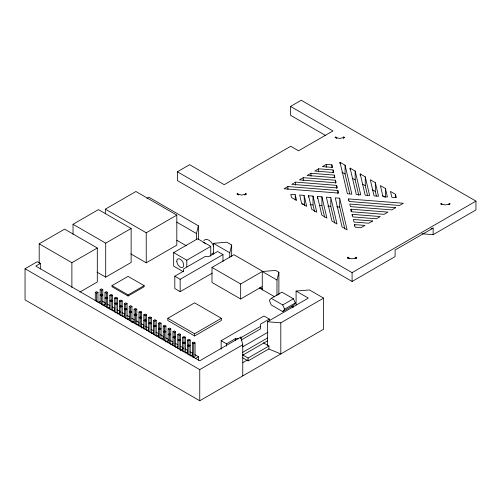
<?xml version="1.0" encoding="UTF-8"?>
<svg xmlns="http://www.w3.org/2000/svg" width="501" height="501" viewBox="0 0 501 501"><rect width="100%" height="100%" fill="white"/><g stroke="black" fill="none" stroke-linecap="round" stroke-linejoin="round"><path stroke-width="0.75" d="M449.441 203.256L448.896 204.421M196.467 239.747L196.467 233.529L198.377 225.807L148.91 197.244L146.906 198.402M229.765 257.414L229.765 252.755L231.675 245.033L226.803 242.215L213.42 243.317L213.42 254.195M276.978 295.552L276.978 280.015L278.888 272.287L275.638 270.408L262.261 271.517L262.261 290.16M343.273 137.925L343.818 136.754L343.818 138.226M282.708 311.572L284.624 309.148L295.327 302.967L293.417 298.771L281.944 292.152L271.241 298.333L269.331 300.318L271.241 304.952L282.708 311.572L293.417 305.397L295.327 302.967M39.197 263.125L39.197 243.818L64.616 229.139L97.3 248.008L97.3 282L79.909 292.039M73.027 234.324L73.027 224.285L98.446 209.606L131.137 228.475L131.137 262.468L105.711 277.141L97.044 272.137M105.329 213.783L105.329 209.161L135.915 191.507L176.815 215.123L176.815 245.139L146.236 262.8L130.811 253.894M421.986 233.754L433.133 234.668L433.133 228.049L395.095 250.012L395.095 256.631L352.09 281.462L177.385 180.598L177.385 171.768L189.616 164.704L224.216 184.681L290.73 146.279L298.571 150.801L332.977 130.936L290.542 106.437L290.542 115.268L325.569 135.489M290.542 106.437L301.245 100.256L475.95 201.12L475.95 209.95L433.133 234.668M296.091 305.034L296.091 291.05L309.468 289.947L323.615 298.114L323.615 329.232L199.755 400.744L25.05 299.88L25.05 268.755L37.281 261.691L40.343 263.457L40.343 268.937M40.343 263.457L35.753 266.106L199.755 360.795L240.849 337.067L242.76 344.788L242.76 375.913M39.197 243.818L71.881 262.687L97.3 248.008M73.027 224.285L105.711 243.154L131.137 228.475M105.329 209.161L146.236 232.777L176.815 215.123M95.278 300.894L95.278 292.396L96.612 291.62L97.952 292.396L97.952 302.435M100.131 303.694L100.131 289.591L101.471 288.82L102.805 289.591L102.805 305.241M95.278 292.396L96.612 293.166L97.952 292.396M100.131 289.591L101.471 290.361L102.805 289.591M112.017 285.639L128.074 276.37L144.131 285.639L144.131 286.747L128.074 296.016L112.017 286.747L112.017 285.639L128.074 294.914L144.131 285.639M287.918 186.547L284.08 188.764L338.501 193.079L337.899 190.512L287.918 186.547L287.918 189.491M295.596 182.113L291.757 184.33L337.298 187.944L336.697 185.376L295.596 182.113L295.596 185.057M303.274 177.68L299.435 179.897L336.102 182.809L335.501 180.241L303.274 177.68L303.274 180.623M310.952 173.252L307.113 175.469L334.9 177.673L334.299 175.1L310.952 173.252L310.952 176.195M318.63 168.818L314.791 171.035L333.697 172.532L333.096 169.964L318.63 168.818L318.63 171.762M326.301 164.384L322.462 166.601L332.495 167.397L331.894 164.829L326.301 164.384L326.301 167.328M183.51 271.805L173.665 266.119L173.665 252.61L197.613 238.783L210.746 246.367L210.746 256.124M104.985 306.499L104.985 292.396L106.325 291.62L107.665 292.396L107.665 308.04M101.471 295.972L102.805 295.195L101.471 294.425L100.131 295.195L101.471 295.972L101.471 304.47M104.985 292.396L106.325 293.166L107.665 292.396M109.838 309.299L109.838 295.195L111.178 294.425L112.518 295.195L112.518 310.845M98.434 302.447L100.256 301.395M106.325 298.771L107.665 298.001L106.325 297.231L104.985 298.001L106.325 298.771L106.325 307.27M109.838 295.195L111.178 295.972L112.518 295.195M114.698 312.104L114.698 298.001L116.032 297.231L117.372 298.001L117.372 313.651M103.287 305.247L105.717 303.844M111.178 301.577L112.518 300.8L111.178 300.03L109.838 300.8L111.178 301.577L111.178 310.075M114.698 298.001L116.032 298.771L117.372 298.001M173.665 252.61L186.798 260.194L210.746 246.367M119.551 314.91L119.551 300.8L120.891 300.03L122.225 300.8L122.225 316.45M108.147 308.052L109.963 307M116.032 304.376L117.372 303.606L116.032 302.836L114.698 303.606L116.032 304.376L116.032 312.875M119.551 300.8L120.891 301.577L122.225 300.8M124.405 317.709L124.405 303.606L125.745 302.836L127.085 303.606L127.085 319.256M113.001 310.852L114.823 309.806M120.891 307.182L122.225 306.412L120.891 305.635L119.551 306.412L120.891 307.182L120.891 315.68M124.405 303.606L125.745 304.376L127.085 303.606M212.274 273.114L180.16 291.657L174.811 288.563L174.811 276.208L183.604 271.129M129.258 320.515L129.258 306.412L130.598 305.635L131.938 306.412L131.938 322.055M117.247 314.008L120.284 312.255M125.745 309.987L127.085 309.211L125.745 308.441L124.405 309.211L125.745 309.987L125.745 318.479M129.258 306.412L130.598 307.182L131.938 306.412M174.811 276.208L180.16 279.295L222.976 254.577L222.976 261.528M134.118 323.314L134.118 309.211L135.452 308.441L136.792 309.211L136.792 324.861M122.707 316.463L124.53 315.411M130.598 312.787L131.938 312.017L130.598 311.24L129.258 312.017L130.598 312.787L130.598 321.285M134.118 309.211L135.452 309.987L136.792 309.211M211.986 267.434L233.967 254.74L262.643 271.291L240.662 283.986L211.986 267.434L211.986 282.439L240.662 298.997L261.973 286.685M138.971 326.12L138.971 312.017L140.311 311.24L141.645 312.017L141.645 327.667M127.567 319.262L129.383 318.21M135.452 315.592L136.792 314.816L135.452 314.046L134.118 314.816L135.452 315.592L135.452 324.091M138.971 312.017L140.311 312.787L141.645 312.017M143.825 328.919L143.825 314.816L145.165 314.046L146.505 314.816L146.505 330.466M131.813 322.419L134.243 321.016M140.311 318.392L141.645 317.621L140.311 316.851L138.971 317.621L140.311 318.392L140.311 326.89M143.825 314.816L145.165 315.592L146.505 314.816M148.684 331.725L148.684 317.621L150.018 316.851L151.358 317.621L151.358 333.271M137.274 324.867L139.096 323.815M145.165 321.197L146.505 320.427L145.165 319.651L143.825 320.427L145.165 321.197L145.165 329.696M148.684 317.621L150.018 318.392L151.358 317.621M153.538 334.53L153.538 320.427L154.872 319.651L156.212 320.427L156.212 336.071M141.52 328.023L143.95 326.621M150.018 324.003L151.358 323.226L150.018 322.456L148.684 323.226L150.018 324.003L150.018 332.495M153.538 320.427L154.872 321.197L156.212 320.427M158.391 337.33L158.391 323.226L159.731 322.456L161.065 323.226L161.065 338.876M167.835 318.304L194.595 302.854L221.354 318.304L221.354 320.515L194.595 335.964L167.835 320.515L167.835 318.304L194.595 333.754L221.354 318.304M146.987 330.478L148.803 329.426M154.872 326.802L156.212 326.032L154.872 325.255L153.538 326.032L154.872 326.802L154.872 335.301M158.391 323.226L159.731 324.003L161.065 323.226M163.245 340.135L163.245 326.032L164.585 325.255L165.925 326.032L165.925 341.682M151.841 333.278L153.663 332.226M159.731 329.608L161.065 328.831L159.731 328.061L158.391 328.831L159.731 329.608L159.731 338.106M163.245 326.032L164.585 326.802L165.925 326.032M168.104 342.935L168.104 328.831L169.438 328.061L170.778 328.831L170.778 344.481M156.694 336.083L158.516 335.031M164.585 332.407L165.925 331.637L164.585 330.867L163.245 331.637L164.585 332.407L164.585 340.905M168.104 328.831L169.438 329.608L170.778 328.831M172.958 345.74L172.958 331.637L174.292 330.867L175.632 331.637L175.632 347.287M161.547 338.883L163.37 337.831M169.438 335.213L170.778 334.443L169.438 333.666L168.104 334.443L169.438 335.213L169.438 343.711M172.958 331.637L174.292 332.407L175.632 331.637M177.811 348.546L177.811 334.443L179.151 333.666L180.485 334.443L180.485 350.086M165.8 342.039L168.831 340.285M174.292 338.012L175.632 337.242L174.292 336.472L172.958 337.242L174.292 338.012L174.292 346.51M177.811 334.443L179.151 335.213L180.485 334.443M182.665 351.345L182.665 337.242L184.005 336.472L185.345 337.242L185.345 352.892M171.261 344.488L173.083 343.442M179.151 340.818L180.485 340.047L179.151 339.271L177.811 340.047L179.151 340.818L179.151 349.316M182.665 337.242L184.005 338.012L185.345 337.242M187.524 354.151L187.524 340.047L188.858 339.271L190.198 340.047L190.198 355.691M176.114 347.293L177.936 346.241M184.005 343.623L185.345 342.847L184.005 342.077L182.665 342.847L184.005 343.623L184.005 352.122M187.524 340.047L188.858 340.818L190.198 340.047M192.378 342.847L193.712 342.077L195.052 342.847L195.052 356.756L193.712 357.526L192.378 356.756L192.378 342.847L193.712 343.623L195.052 342.847M180.36 350.45L183.397 348.696M188.858 346.423L190.198 345.652L188.858 344.882L187.524 345.652L188.858 346.423L188.858 354.921M185.827 352.898L187.643 351.846M190.073 356.054L192.503 354.652M271.241 298.333L282.708 304.952L293.417 298.771M221.16 349.203L221.16 340.705L263.977 315.987L269.331 319.081L269.331 320.621M195.534 358.503L198.571 356.756L198.571 360.257M221.16 340.705L226.515 343.799L235.307 338.72L238.363 338.72M269.331 319.081L260.539 324.153L260.539 328.875L241.138 340.079M177.385 171.768L352.09 272.632L475.95 201.12M267.421 345.383L267.421 321.73L308.322 298.114L296.091 291.05M240.467 337.95L260.539 326.364M25.05 268.755L199.755 369.619L242.76 344.788M267.421 321.73L280.798 322.832L323.615 298.114M242.572 346.886L267.991 332.213M242.434 352.485L267.503 338.012M242.434 355.353L267.503 340.88M242.609 354.858L248.114 358.033L268.949 346.003L268.949 348.871L248.114 360.902L242.609 357.727M242.841 362.624L247.494 359.937M343.273 138.044L344.556 137.312L339.759 138.464L334.969 137.312L336.891 138.408M448.896 204.546L450.18 203.813L445.389 204.959L440.592 203.813L441.876 204.546M431.023 228.919L433.133 228.049M295.233 194.689L290.787 194.338L291.538 197.551L296.592 200.488L295.233 194.689L295.233 199.836M304.132 195.396L299.679 195.039L301.646 203.425L306.693 206.362L304.132 195.396L304.47 205.686M308.578 195.747L313.025 196.098L316.795 212.236L311.747 209.299L308.578 195.747L308.578 197.219M317.471 196.455L321.918 196.805L326.902 218.11L321.849 215.173L317.471 196.455L317.471 198.659M330.81 197.513L326.364 197.156L331.95 221.047L337.004 223.985L330.81 197.513L330.81 206.337L334.706 222.983M339.703 198.214L335.257 197.864L342.058 226.922L347.105 229.859L339.703 198.214L339.703 207.045L344.813 228.894M348.596 198.922L403.318 203.262L399.479 205.479L349.197 201.49L348.596 198.922L348.596 200.394M301.903 204.045L304.132 204.22M310.056 204.696L313.025 204.928L314.565 211.528M319.694 205.46L321.918 205.635L324.585 217.046M327.848 206.105L330.81 206.337M336.741 206.807L339.703 207.045M351.001 209.193L387.968 212.123L384.129 214.34L351.602 211.76L351.001 209.193L351.001 211.403M352.203 214.328L380.29 216.557L376.451 218.774L352.804 216.902L352.203 214.328L352.203 215.799M354.608 224.605L364.935 225.425L361.096 227.636L355.209 227.172L354.608 224.605L354.608 226.076M268.83 349.015L280.798 353.95L280.798 322.832M340.029 162.286L345.076 165.205L351.84 194.131L347.393 193.781L340.029 162.286L340.029 163.758M350.118 168.117L355.165 171.029L360.739 194.845L356.286 194.488L350.118 168.117L350.118 169.589M360.213 173.941L365.254 176.853L369.632 195.547L365.185 195.196L360.213 173.941L360.213 175.413M375.349 182.683L370.302 179.765L374.078 195.904L378.524 196.254L375.349 182.683L375.349 191.507L376.408 196.035M385.438 188.508L380.397 185.595L382.971 196.605L387.417 196.962L385.438 188.508L385.438 197.338M395.533 194.332L390.486 191.42L391.863 197.313L396.31 197.663L395.533 194.332L395.533 197.275M341.92 172.212L345.076 174.029L349.704 193.824M352.641 178.4L355.165 179.859L358.822 195.484M362.737 184.224L365.254 185.683L367.534 195.403M372.193 189.691L375.349 191.507M382.288 195.515L384.812 196.974M176.828 222.194L196.467 233.529M213.42 243.317L229.765 252.755M262.261 271.517L276.978 280.015M222.976 254.577L217.628 251.483L208.836 256.562L205.009 256.562L183.604 268.924L183.604 271.436M260.082 287.474L262.111 288.645M292.183 306.011L293.517 306.775M176.815 240.286L186.297 245.759M259.405 287.969L274.98 296.955M291.225 306.336L293.254 307.508M263.445 342.828L268.949 346.003M102.68 301.395L105.717 303.149M107.54 304.195L109.963 305.597M112.393 307L114.823 308.403M117.247 309.806L120.284 311.553M122.1 312.605L124.53 314.008M126.96 315.411L129.383 316.814M131.813 318.21L134.243 319.613M136.667 321.016L139.096 322.419M141.52 323.815L143.95 325.218M145.772 326.27L148.803 328.023M151.233 329.426L153.663 330.823M156.087 332.226L158.516 333.628M160.339 334.681L163.37 336.434M165.8 337.831L168.831 339.584M170.653 340.636L173.083 342.039M175.507 343.442L177.936 344.838M180.36 346.241L183.397 347.995M185.22 349.047L187.643 350.45M190.073 351.846L192.503 353.249M194.927 354.652L198.571 356.756M441.876 204.421L441.331 203.256M336.246 137.925L335.708 136.754M282.708 304.952L284.624 309.148M237.631 193.373L238.82 195.033L236.892 193.937L241.682 195.083L246.479 193.937L244.551 195.033L245.74 193.373L245.74 194.845M365.254 176.853L365.254 185.683M356.142 258.591L356.142 257.119L354.958 258.773L356.887 257.677L352.09 258.823L347.293 257.677L349.222 258.773L348.032 257.119L348.032 258.591M355.165 171.029L355.165 179.859M352.09 272.632L352.09 281.462M345.076 165.205L345.076 174.029M337.899 190.512L337.899 193.455M336.697 185.376L336.697 188.32M335.501 180.241L335.501 183.184M334.299 175.1L334.299 178.043M333.096 169.964L333.096 172.908M331.894 164.829L331.894 167.772M321.918 196.805L321.918 205.635M313.025 196.098L313.025 204.928M278.888 272.287L278.888 294.5M248.114 358.033L248.114 360.902M240.849 337.067L240.849 338.595M240.662 283.986L240.662 298.997M235.307 338.72L235.307 340.611M231.675 245.033L231.675 256.518M226.515 343.799L226.515 346.116M199.755 369.619L199.755 400.744M198.377 225.807L198.377 239.597M194.595 333.754L194.595 335.964M193.712 343.623L193.712 357.526M188.858 340.818L188.858 345.452M186.798 260.194L186.798 266.945M184.005 338.012L184.005 342.653M180.16 279.295L180.16 291.657M179.151 335.213L179.151 339.847M174.292 332.407L174.292 337.041M169.438 329.608L169.438 334.242M164.585 326.802L164.585 331.437M159.731 324.003L159.731 328.637M154.872 321.197L154.872 325.832M150.018 318.392L150.018 323.026M146.236 232.777L146.236 262.8M145.165 315.592L145.165 320.227M140.311 312.787L140.311 317.421M135.452 309.987L135.452 314.622M130.598 307.182L130.598 311.816M128.074 294.914L128.074 296.016M125.745 304.376L125.745 309.017M120.891 301.577L120.891 306.211M116.032 298.771L116.032 303.406M111.178 295.972L111.178 300.606M106.325 293.166L106.325 297.801M105.711 243.154L105.711 277.141M101.471 290.361L101.471 295.001M96.612 293.166L96.612 301.665M71.881 262.687L71.881 287.405M203.882 240.605A7.972 4.603 60 0 1 213.651 246.241M213.651 252.755A7.972 4.603 60 0 1 211.585 253.944M203.199 242.352A7.972 4.603 60 0 1 205.642 243.881M372.612 220.991L368.774 223.208L354.007 222.037L353.405 219.469L372.612 220.991M395.64 207.696L391.807 209.913L350.399 206.625L349.798 204.057L395.64 207.696M176.79 261.171A4.866 2.812 60 0 0 181.951 267.59A4.866 2.812 60 0 0 181.951 260.708A4.866 2.812 60 0 0 176.79 261.171"/></g></svg>
